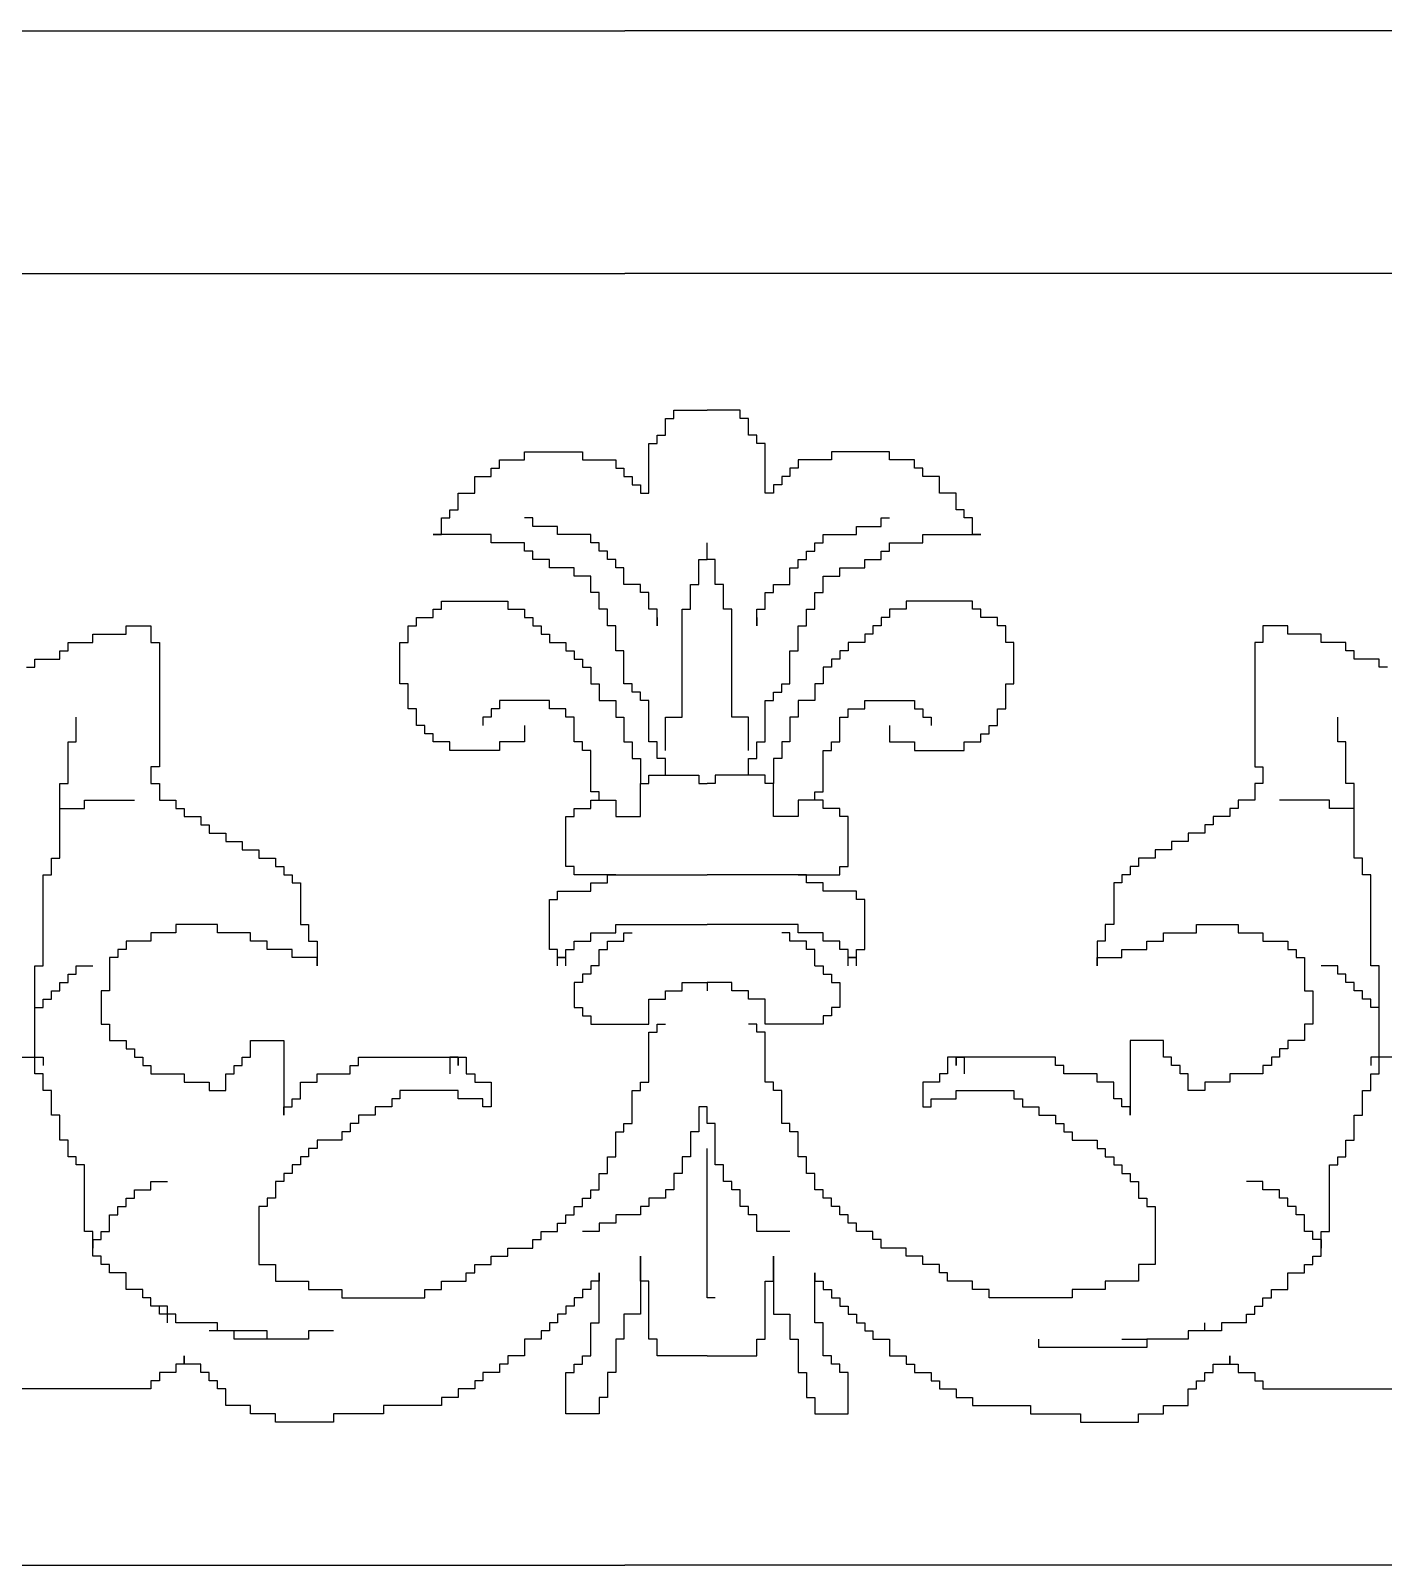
# Model space of a CAD drawing. Header units: metres. Extents: x 1105.4 to 1135.1, y 268.8 to 317.1.
# Drawn here: x 1117.97 to 1123.21, y 301.04 to 306.98 of the extents above; entities that cross this region are included whole.
import ezdxf

# ---------------------------------------------------------------- set-up
doc = ezdxf.new("R2010")
doc.units = ezdxf.units.M

# ---------------------------------------------------------------- blocks, each defined once
blk = doc.blocks.new('XSANHUA')
for p, q in [((100.23, 55.92), (100.23, 55.28)), ((104.72, 55.92), (100.23, 55.92)), ((104.72, 55.28), (104.72, 55.92)), ((162.56, 55.28), (162.56, 55.92)), ((162.56, 55.92), (167.06, 55.92)), ((167.06, 55.92), (167.06, 55.28)), ((98.3, 55.28), (98.3, 54.64)), ((100.23, 55.28), (98.3, 55.28)), ((108.58, 55.28), (104.72, 55.28)), ((108.58, 54.64), (108.58, 55.28)), ((122.72, 55.28), (122.72, 52.07)), ((125.29, 55.28), (122.72, 55.28)), ((125.29, 54), (125.29, 55.28)), ((142, 54), (142, 55.28)), ((142, 55.28), (144.57, 55.28)), ((144.57, 55.28), (144.57, 52.07)), ((158.7, 54.64), (158.7, 55.28)), ((158.7, 55.28), (162.56, 55.28)), ((167.06, 55.28), (168.99, 55.28)), ((168.99, 55.28), (168.99, 54.64)), ((96.37, 54.64), (96.37, 53.35)), ((98.3, 54.64), (96.37, 54.64)), ((113.08, 54.64), (108.58, 54.64)), ((113.08, 54), (113.08, 54.64)), ((114.36, 54), (113.08, 54)), ((114.36, 53.35), (114.36, 54)), ((125.93, 54), (125.29, 54)), ((125.93, 52.07), (125.93, 54)), ((141.35, 52.07), (141.35, 54)), ((141.35, 54), (142, 54)), ((152.92, 53.35), (152.92, 54)), ((152.92, 54), (154.21, 54)), ((154.21, 54), (154.21, 54.64)), ((154.21, 54.64), (158.7, 54.64)), ((168.99, 54.64), (170.91, 54.64)), ((170.91, 54.64), (170.91, 53.35)), ((90.59, 53.35), (79.66, 53.35)), ((90.59, 52.71), (90.59, 53.35)), ((91.23, 52.71), (90.59, 52.71)), ((91.23, 52.07), (91.23, 52.71)), ((95.08, 52.71), (95.08, 52.07)), ((95.73, 52.71), (95.08, 52.71)), ((96.37, 53.35), (95.73, 53.35)), ((95.73, 53.35), (95.73, 52.71)), ((115.65, 53.35), (114.36, 53.35)), ((115.65, 52.71), (115.65, 53.35)), ((116.29, 52.71), (115.65, 52.71)), ((116.29, 52.07), (116.29, 52.71)), ((150.99, 52.07), (150.99, 52.71)), ((150.99, 52.71), (151.63, 52.71)), ((151.63, 52.71), (151.63, 53.35)), ((151.63, 53.35), (152.92, 53.35)), ((170.91, 53.35), (171.56, 53.35)), ((171.56, 53.35), (171.56, 52.71)), ((171.56, 52.71), (172.2, 52.71)), ((172.2, 52.71), (172.2, 52.07)), ((176.05, 52.07), (176.05, 52.71)), ((176.05, 52.71), (176.7, 52.71)), ((176.7, 52.71), (176.7, 53.35)), ((176.7, 53.35), (187.62, 53.35)), ((92.51, 52.07), (91.23, 52.07)), ((92.51, 51.43), (92.51, 52.07)), ((93.16, 51.43), (92.51, 51.43)), ((93.16, 50.78), (93.16, 51.43)), ((93.16, 51.43), (93.16, 50.78)), ((94.44, 51.43), (93.16, 51.43)), ((94.44, 52.07), (94.44, 51.43)), ((95.08, 52.07), (94.44, 52.07)), ((117.58, 52.07), (116.29, 52.07)), ((117.58, 51.43), (117.58, 52.07)), ((118.22, 51.43), (117.58, 51.43)), ((118.22, 50.78), (118.22, 51.43)), ((122.72, 52.07), (123.36, 52.07)), ((123.36, 52.07), (123.36, 51.43)), ((123.36, 51.43), (124, 51.43)), ((124, 51.43), (124, 50.78)), ((126.57, 52.07), (125.93, 52.07)), ((126.57, 49.5), (126.57, 52.07)), ((140.71, 49.5), (140.71, 52.07)), ((140.71, 52.07), (141.35, 52.07)), ((143.92, 51.43), (143.28, 51.43)), ((143.28, 51.43), (143.28, 50.78)), ((144.57, 52.07), (143.92, 52.07)), ((143.92, 52.07), (143.92, 51.43)), ((149.06, 50.78), (149.06, 51.43)), ((149.06, 51.43), (149.71, 51.43)), ((149.71, 51.43), (149.71, 52.07)), ((149.71, 52.07), (150.99, 52.07)), ((172.2, 52.07), (172.84, 52.07)), ((172.84, 52.07), (172.84, 51.43)), ((172.84, 51.43), (174.13, 51.43)), ((174.13, 51.43), (174.13, 50.78)), ((174.13, 50.78), (174.13, 51.43)), ((174.13, 51.43), (174.77, 51.43)), ((174.77, 51.43), (174.77, 52.07)), ((174.77, 52.07), (176.05, 52.07)), ((99.58, 50.14), (107.94, 50.14)), ((99.58, 49.5), (99.58, 50.14)), ((107.94, 50.14), (107.94, 49.5)), ((119.5, 50.78), (118.22, 50.78)), ((119.5, 49.5), (119.5, 50.78)), ((124, 50.78), (124.65, 50.78)), ((124.65, 50.78), (124.65, 48.22)), ((129.79, 50.78), (129.79, 49.5)), ((133.64, 50.78), (129.79, 50.78)), ((133.64, 50.78), (137.5, 50.78)), ((137.5, 50.78), (137.5, 49.5)), ((143.28, 50.78), (142.64, 50.78)), ((142.64, 50.78), (142.64, 48.22)), ((147.78, 49.5), (147.78, 50.78)), ((147.78, 50.78), (149.06, 50.78)), ((93.8, 48.86), (96.37, 48.86)), ((93.8, 48.22), (93.8, 48.86)), ((95.08, 48.86), (95.08, 48.22)), ((96.37, 49.5), (99.58, 49.5)), ((96.37, 48.86), (96.37, 49.5)), ((101.51, 49.5), (99.58, 49.5)), ((120.79, 49.5), (119.5, 49.5)), ((120.79, 48.86), (120.79, 49.5)), ((121.43, 48.86), (120.79, 48.86)), ((121.43, 48.22), (121.43, 48.86)), ((127.22, 49.5), (126.57, 49.5)), ((127.22, 47.57), (127.22, 49.5)), ((129.14, 49.5), (129.14, 45.01)), ((129.79, 49.5), (129.14, 49.5)), ((137.5, 49.5), (138.14, 49.5)), ((138.14, 49.5), (138.14, 45.01)), ((140.07, 47.57), (140.07, 49.5)), ((140.07, 49.5), (140.71, 49.5)), ((145.85, 48.22), (145.85, 48.86)), ((145.85, 48.86), (146.49, 48.86)), ((146.49, 48.86), (146.49, 49.5)), ((146.49, 49.5), (147.78, 49.5)), ((162.56, 48.86), (164.49, 48.86)), ((164.49, 49.5), (170.27, 49.5)), ((164.49, 48.86), (164.49, 49.5)), ((167.7, 49.5), (167.7, 48.86)), ((167.7, 48.86), (172.2, 48.86)), ((170.27, 49.5), (170.27, 48.86)), ((170.27, 48.86), (171.56, 48.86)), ((171.56, 48.86), (171.56, 48.22)), ((91.23, 47.57), (91.23, 46.93)), ((91.87, 47.57), (91.23, 47.57)), ((91.87, 48.22), (93.8, 48.22)), ((91.87, 48.22), (91.87, 47.57)), ((122.07, 48.22), (121.43, 48.22)), ((122.07, 47.57), (122.07, 48.22)), ((122.72, 47.57), (122.07, 47.57)), ((122.72, 46.93), (122.72, 47.57)), ((124.65, 48.22), (125.29, 48.22)), ((125.29, 48.22), (125.29, 44.36)), ((128.5, 47.57), (127.22, 47.57)), ((128.5, 43.08), (128.5, 47.57)), ((138.78, 43.08), (138.78, 47.57)), ((138.78, 47.57), (140.07, 47.57)), ((142.64, 48.22), (142, 48.22)), ((142, 48.22), (142, 44.36)), ((144.57, 46.93), (144.57, 47.57)), ((144.57, 47.57), (145.21, 47.57)), ((145.21, 47.57), (145.21, 48.22)), ((145.21, 48.22), (145.85, 48.22)), ((171.56, 48.22), (174.77, 48.22)), ((174.77, 48.22), (174.77, 47.57)), ((174.77, 47.57), (175.41, 47.57)), ((175.41, 48.22), (175.41, 47.57)), ((175.41, 47.57), (175.41, 46.93)), ((175.41, 47.57), (176.05, 47.57)), ((176.05, 47.57), (176.05, 46.93)), ((90.59, 46.93), (90.59, 46.29)), ((91.23, 46.93), (90.59, 46.93)), ((123.36, 46.93), (122.72, 46.93)), ((123.36, 46.29), (123.36, 46.93)), ((143.92, 46.29), (143.92, 46.93)), ((143.92, 46.93), (144.57, 46.93)), ((175.41, 46.93), (176.7, 46.93)), ((176.05, 46.93), (176.7, 46.93)), ((176.7, 46.93), (176.7, 46.29)), ((176.7, 46.93), (176.7, 46.29)), ((88.66, 45.65), (88.66, 44.36)), ((89.94, 45.65), (88.66, 45.65)), ((89.94, 46.29), (89.94, 45.65)), ((90.59, 46.29), (89.94, 46.29)), ((102.8, 45.65), (105.37, 45.65)), ((102.8, 45.01), (102.8, 45.65)), ((105.37, 46.29), (111.79, 46.29)), ((105.37, 45.65), (105.37, 46.29)), ((111.79, 46.29), (111.79, 45.65)), ((111.79, 45.65), (113.08, 45.65)), ((113.08, 45.65), (113.08, 45.01)), ((124, 46.29), (123.36, 46.29)), ((124, 45.65), (124, 46.29)), ((124.65, 45.65), (124, 45.65)), ((124.65, 45.01), (124.65, 45.65)), ((133, 46.29), (133.64, 46.29)), ((133.64, 46.29), (133.64, 34.73)), ((142.64, 45.01), (142.64, 45.65)), ((142.64, 45.65), (143.28, 45.65)), ((143.28, 45.65), (143.28, 46.29)), ((143.28, 46.29), (143.92, 46.29)), ((155.49, 45.65), (154.21, 45.65)), ((154.21, 45.65), (154.21, 45.01)), ((161.92, 46.29), (155.49, 46.29)), ((155.49, 46.29), (155.49, 45.65)), ((161.92, 45.65), (161.92, 46.29)), ((164.49, 45.65), (161.92, 45.65)), ((164.49, 45.01), (164.49, 45.65)), ((176.7, 46.29), (177.34, 46.29)), ((177.34, 46.29), (177.34, 45.65)), ((177.34, 45.65), (178.62, 45.65)), ((178.62, 45.65), (178.62, 44.36)), ((87.37, 44.36), (87.37, 43.72)), ((88.66, 44.36), (87.37, 44.36)), ((100.23, 45.01), (102.8, 45.01)), ((100.23, 43.72), (100.23, 45.01)), ((113.08, 45.01), (115.01, 45.01)), ((115.01, 45.01), (115.01, 44.36)), ((115.01, 44.36), (115.65, 44.36)), ((115.65, 44.36), (115.65, 43.72)), ((125.29, 45.01), (124.65, 45.01)), ((125.29, 44.36), (125.29, 45.01)), ((128.5, 45.01), (128.5, 43.08)), ((129.14, 45.01), (128.5, 45.01)), ((138.14, 45.01), (138.78, 45.01)), ((138.78, 45.01), (138.78, 43.08)), ((142, 44.36), (142, 45.01)), ((142, 45.01), (142.64, 45.01)), ((152.28, 44.36), (151.63, 44.36)), ((151.63, 44.36), (151.63, 43.72)), ((154.21, 45.01), (152.28, 45.01)), ((152.28, 45.01), (152.28, 44.36)), ((167.06, 45.01), (164.49, 45.01)), ((167.06, 43.72), (167.06, 45.01)), ((178.62, 44.36), (179.91, 44.36)), ((179.91, 44.36), (179.91, 43.72)), ((86.09, 43.08), (86.09, 41.15)), ((86.73, 43.08), (86.09, 43.08)), ((86.73, 43.72), (86.73, 43.08)), ((87.37, 43.72), (86.73, 43.72)), ((98.94, 43.72), (100.23, 43.72)), ((98.94, 39.23), (98.94, 43.72)), ((115.65, 43.72), (116.93, 43.72)), ((116.93, 43.72), (116.93, 43.08)), ((116.93, 43.08), (118.22, 43.08)), ((118.22, 43.08), (118.22, 42.44)), ((150.35, 43.08), (149.06, 43.08)), ((149.06, 43.08), (149.06, 42.44)), ((151.63, 43.72), (150.35, 43.72)), ((150.35, 43.72), (150.35, 43.08)), ((168.34, 43.72), (167.06, 43.72)), ((168.34, 39.23), (168.34, 43.72)), ((179.91, 43.72), (180.55, 43.72)), ((180.55, 43.72), (180.55, 43.08)), ((180.55, 43.08), (181.19, 43.08)), ((181.19, 43.08), (181.19, 41.15)), ((86.09, 42.44), (86.09, 41.79)), ((86.09, 41.79), (86.09, 42.44)), ((86.09, 42.44), (86.09, 41.79)), ((86.09, 41.79), (86.73, 41.79)), ((86.73, 41.79), (86.73, 41.15)), ((118.22, 42.44), (120.15, 42.44)), ((120.15, 42.44), (120.15, 41.79)), ((120.15, 41.79), (120.79, 41.79)), ((120.79, 41.79), (120.79, 41.15)), ((147.14, 41.79), (146.49, 41.79)), ((146.49, 41.79), (146.49, 41.15)), ((149.06, 42.44), (147.14, 42.44)), ((147.14, 42.44), (147.14, 41.79)), ((181.19, 41.79), (180.55, 41.79)), ((180.55, 41.79), (180.55, 41.15)), ((181.19, 42.44), (181.19, 41.79)), ((181.19, 41.79), (181.19, 42.44)), ((181.19, 42.44), (181.19, 41.79)), ((85.45, 41.15), (85.45, 36.01)), ((86.09, 41.15), (85.45, 41.15)), ((86.73, 41.15), (87.37, 41.15)), ((87.37, 41.15), (87.37, 39.87)), ((120.79, 41.15), (122.07, 41.15)), ((122.07, 41.15), (122.07, 40.51)), ((122.07, 40.51), (122.72, 40.51)), ((122.72, 40.51), (122.72, 39.87)), ((127.22, 41.15), (129.79, 41.15)), ((129.79, 41.15), (129.79, 39.87)), ((140.71, 40.51), (142, 40.51)), ((140.71, 39.87), (140.71, 40.51)), ((142, 41.15), (143.28, 41.15)), ((142, 40.51), (142, 41.15)), ((145.21, 40.51), (144.57, 40.51)), ((144.57, 40.51), (144.57, 39.87)), ((146.49, 41.15), (145.21, 41.15)), ((145.21, 41.15), (145.21, 40.51)), ((180.55, 41.15), (179.91, 41.15)), ((179.91, 41.15), (179.91, 39.87)), ((181.19, 41.15), (181.84, 41.15)), ((181.84, 41.15), (181.84, 36.01)), ((87.37, 39.87), (88.02, 39.87)), ((88.02, 39.87), (88.02, 39.23)), ((88.02, 39.23), (88.66, 39.23)), ((88.66, 39.23), (88.66, 38.58)), ((99.58, 39.23), (98.94, 39.23)), ((99.58, 38.58), (99.58, 39.23)), ((122.72, 39.87), (123.36, 39.87)), ((123.36, 39.87), (123.36, 39.23)), ((123.36, 39.23), (124, 39.23)), ((124, 39.23), (124, 38.58)), ((129.79, 39.87), (130.43, 39.87)), ((130.43, 39.87), (130.43, 39.23)), ((130.43, 39.23), (131.07, 39.23)), ((131.07, 39.23), (131.07, 37.94)), ((138.14, 39.23), (138.78, 39.23)), ((138.14, 38.58), (138.14, 39.23)), ((138.78, 39.87), (140.71, 39.87)), ((138.78, 39.23), (138.78, 39.87)), ((143.92, 39.23), (143.28, 39.23)), ((143.28, 39.23), (143.28, 38.58)), ((144.57, 39.87), (143.92, 39.87)), ((143.92, 39.87), (143.92, 39.23)), ((167.7, 38.58), (167.7, 39.23)), ((167.7, 39.23), (168.34, 39.23)), ((179.27, 39.23), (178.62, 39.23)), ((178.62, 39.23), (178.62, 38.58)), ((179.91, 39.87), (179.27, 39.87)), ((179.27, 39.87), (179.27, 39.23)), ((88.66, 38.58), (89.3, 38.58)), ((89.3, 38.58), (89.3, 37.94)), ((100.23, 38.58), (99.58, 38.58)), ((100.23, 37.3), (100.23, 38.58)), ((124, 38.58), (124.65, 38.58)), ((124.65, 38.58), (124.65, 37.94)), ((136.85, 38.58), (138.14, 38.58)), ((136.85, 37.94), (136.85, 38.58)), ((143.28, 38.58), (142.64, 38.58)), ((142.64, 38.58), (142.64, 37.94)), ((167.06, 37.3), (167.06, 38.58)), ((167.06, 38.58), (167.7, 38.58)), ((178.62, 38.58), (177.98, 38.58)), ((177.98, 38.58), (177.98, 37.94)), ((89.3, 37.94), (90.59, 37.94)), ((90.59, 37.94), (90.59, 37.3)), ((90.59, 37.3), (91.87, 37.3)), ((100.87, 37.3), (100.23, 37.3)), ((100.87, 36.66), (100.87, 37.3)), ((124.65, 37.94), (125.29, 37.94)), ((125.29, 37.94), (125.29, 36.66)), ((131.07, 37.94), (131.71, 37.94)), ((131.71, 37.94), (131.71, 37.3)), ((131.71, 37.3), (132.36, 37.3)), ((132.36, 37.3), (132.36, 36.01)), ((136.21, 37.94), (136.85, 37.94)), ((136.21, 36.66), (136.21, 37.94)), ((142.64, 37.94), (142, 37.94)), ((142, 37.94), (142, 36.66)), ((166.41, 36.66), (166.41, 37.3)), ((166.41, 37.3), (167.06, 37.3)), ((176.7, 37.3), (175.41, 37.3)), ((177.98, 37.94), (176.7, 37.94)), ((176.7, 37.94), (176.7, 37.3)), ((84.8, 36.01), (84.8, 35.37)), ((85.45, 36.01), (84.8, 36.01)), ((101.51, 36.66), (100.87, 36.66)), ((101.51, 36.01), (101.51, 36.66)), ((102.15, 36.01), (101.51, 36.01)), ((102.15, 35.37), (102.15, 36.01)), ((125.29, 36.66), (125.93, 36.66)), ((125.93, 36.66), (125.93, 35.37)), ((132.36, 36.01), (133, 36.01)), ((133, 36.01), (133, 32.8)), ((135.57, 36.66), (136.21, 36.66)), ((135.57, 35.37), (135.57, 36.66)), ((142, 36.66), (141.35, 36.66)), ((141.35, 36.66), (141.35, 35.37)), ((165.13, 35.37), (165.13, 36.01)), ((165.13, 36.01), (165.77, 36.01)), ((165.77, 36.01), (165.77, 36.66)), ((165.77, 36.66), (166.41, 36.66)), ((181.84, 36.01), (182.48, 36.01)), ((182.48, 36.01), (182.48, 35.37)), ((84.16, 35.37), (84.16, 34.09)), ((84.8, 35.37), (84.16, 35.37)), ((102.8, 35.37), (102.15, 35.37)), ((102.8, 34.73), (102.8, 35.37)), ((103.44, 34.73), (102.8, 34.73)), ((103.44, 34.09), (103.44, 34.73)), ((125.93, 35.37), (126.57, 35.37)), ((126.57, 35.37), (126.57, 33.45)), ((134.93, 35.37), (135.57, 35.37)), ((134.93, 33.45), (134.93, 35.37)), ((141.35, 35.37), (140.71, 35.37)), ((140.71, 35.37), (140.71, 33.45)), ((163.84, 34.09), (163.84, 34.73)), ((163.84, 34.73), (164.49, 34.73)), ((164.49, 34.73), (164.49, 35.37)), ((164.49, 35.37), (165.13, 35.37)), ((182.48, 35.37), (183.12, 35.37)), ((183.12, 35.37), (183.12, 34.09)), ((83.52, 34.09), (83.52, 32.16)), ((84.16, 34.09), (83.52, 34.09)), ((105.37, 34.09), (103.44, 34.09)), ((105.37, 33.45), (105.37, 34.09)), ((106.01, 33.45), (105.37, 33.45)), ((106.01, 32.8), (106.01, 33.45)), ((126.57, 33.45), (127.22, 33.45)), ((127.22, 33.45), (127.22, 32.8)), ((134.28, 33.45), (134.93, 33.45)), ((134.28, 31.52), (134.28, 33.45)), ((140.71, 33.45), (140.07, 33.45)), ((140.07, 33.45), (140.07, 32.8)), ((161.27, 32.8), (161.27, 33.45)), ((161.27, 33.45), (161.92, 33.45)), ((161.92, 33.45), (161.92, 34.09)), ((161.92, 34.09), (163.84, 34.09)), ((183.12, 34.09), (183.77, 34.09)), ((183.77, 34.09), (183.77, 32.16)), ((82.88, 32.16), (82.88, 30.24)), ((83.52, 32.16), (82.88, 32.16)), ((100.87, 32.16), (100.87, 31.52)), ((100.87, 26.38), (100.87, 32.16)), ((106.65, 32.8), (106.01, 32.8)), ((106.65, 32.16), (106.65, 32.8)), ((107.94, 32.16), (106.65, 32.16)), ((107.94, 31.52), (107.94, 32.16)), ((127.22, 32.8), (127.86, 32.8)), ((127.86, 32.8), (127.86, 30.24)), ((133, 32.8), (133.64, 32.8)), ((133.64, 32.8), (133.64, 31.52)), ((140.07, 32.8), (139.43, 32.8)), ((139.43, 32.8), (139.43, 30.24)), ((159.35, 31.52), (159.35, 32.16)), ((159.35, 32.16), (160.63, 32.16)), ((160.63, 32.16), (160.63, 32.8)), ((160.63, 32.8), (161.27, 32.8)), ((166.41, 26.38), (166.41, 32.16)), ((166.41, 32.16), (166.41, 31.52)), ((183.77, 32.16), (184.41, 32.16)), ((184.41, 32.16), (184.41, 30.24)), ((100.87, 31.52), (101.51, 31.52)), ((101.51, 31.52), (101.51, 30.88)), ((109.22, 31.52), (107.94, 31.52)), ((109.22, 30.88), (109.22, 31.52)), ((116.29, 31.52), (116.29, 30.88)), ((116.93, 31.52), (116.29, 31.52)), ((116.93, 29.59), (116.93, 31.52)), ((133.64, 31.52), (134.28, 31.52)), ((150.35, 29.59), (150.35, 31.52)), ((150.35, 31.52), (150.99, 31.52)), ((150.99, 31.52), (150.99, 30.88)), ((158.06, 30.88), (158.06, 31.52)), ((158.06, 31.52), (159.35, 31.52)), ((166.41, 31.52), (165.77, 31.52)), ((165.77, 31.52), (165.77, 30.88)), ((82.23, 30.24), (82.23, 28.95)), ((82.88, 30.24), (82.23, 30.24)), ((95.08, 30.24), (96.37, 30.24)), ((95.08, 29.59), (95.08, 30.24)), ((96.37, 30.24), (96.37, 28.95)), ((101.51, 30.88), (102.15, 30.88)), ((102.15, 30.88), (102.15, 29.59)), ((109.87, 30.88), (109.22, 30.88)), ((109.87, 30.24), (109.87, 30.88)), ((114.36, 30.24), (109.87, 30.24)), ((114.36, 30.88), (114.36, 30.24)), ((116.29, 30.88), (114.36, 30.88)), ((127.86, 30.24), (128.5, 30.24)), ((128.5, 30.24), (128.5, 29.59)), ((139.43, 30.24), (138.78, 30.24)), ((138.78, 30.24), (138.78, 29.59)), ((150.99, 30.88), (152.92, 30.88)), ((152.92, 30.88), (152.92, 30.24)), ((152.92, 30.24), (157.42, 30.24)), ((157.42, 30.24), (157.42, 30.88)), ((157.42, 30.88), (158.06, 30.88)), ((165.77, 30.88), (165.13, 30.88)), ((165.13, 30.88), (165.13, 29.59)), ((170.91, 30.24), (170.91, 28.95)), ((172.2, 30.24), (170.91, 30.24)), ((172.2, 29.59), (172.2, 30.24)), ((184.41, 30.24), (185.05, 30.24)), ((185.05, 30.24), (185.05, 28.95)), ((81.59, 28.95), (81.59, 23.81)), ((81.59, 28.95), (81.59, 20.6)), ((82.23, 28.95), (81.59, 28.95)), ((90.59, 28.95), (93.16, 28.95)), ((90.59, 28.31), (90.59, 28.95)), ((93.16, 29.59), (95.08, 29.59)), ((93.16, 28.95), (93.16, 29.59)), ((96.37, 28.95), (97.01, 28.95)), ((97.01, 28.95), (97.01, 28.31)), ((102.15, 29.59), (103.44, 29.59)), ((103.44, 29.59), (103.44, 28.95)), ((103.44, 28.95), (106.01, 28.95)), ((106.01, 28.95), (106.01, 28.31)), ((113.72, 27.67), (113.72, 28.95)), ((115.01, 28.95), (115.65, 28.95)), ((115.01, 27.67), (115.01, 28.95)), ((115.65, 29.59), (116.93, 29.59)), ((115.65, 28.95), (115.65, 29.59)), ((128.5, 29.59), (129.14, 29.59)), ((129.14, 29.59), (129.14, 25.74)), ((138.78, 29.59), (138.14, 29.59)), ((138.14, 29.59), (138.14, 25.74)), ((151.63, 29.59), (150.35, 29.59)), ((151.63, 28.95), (151.63, 29.59)), ((152.28, 28.95), (151.63, 28.95)), ((152.28, 27.67), (152.28, 28.95)), ((153.56, 27.67), (153.56, 28.95)), ((163.84, 28.95), (161.27, 28.95)), ((161.27, 28.95), (161.27, 28.31)), ((165.13, 29.59), (163.84, 29.59)), ((163.84, 29.59), (163.84, 28.95)), ((170.91, 28.95), (170.27, 28.95)), ((170.27, 28.95), (170.27, 28.31)), ((174.13, 29.59), (172.2, 29.59)), ((174.13, 28.95), (174.13, 29.59)), ((176.7, 28.95), (174.13, 28.95)), ((176.7, 28.31), (176.7, 28.95)), ((185.05, 28.95), (185.69, 28.95)), ((185.69, 28.95), (185.69, 20.6)), ((185.69, 28.95), (185.69, 23.81)), ((79.02, 27.67), (82.23, 27.67)), ((82.23, 27.67), (82.23, 28.31)), ((89.3, 27.67), (89.94, 27.67)), ((89.3, 27.02), (89.3, 27.67)), ((89.94, 28.31), (90.59, 28.31)), ((89.94, 27.67), (89.94, 28.31)), ((97.01, 28.31), (97.66, 28.31)), ((97.66, 28.31), (97.66, 27.67)), ((97.66, 27.67), (98.3, 27.67)), ((98.3, 27.67), (98.3, 26.38)), ((106.01, 28.31), (106.65, 28.31)), ((106.65, 28.31), (106.65, 27.67)), ((106.65, 27.67), (114.36, 27.67)), ((114.36, 27.67), (113.72, 27.67)), ((114.36, 28.31), (114.36, 27.67)), ((114.36, 27.67), (114.36, 28.31)), ((114.36, 27.67), (115.01, 27.67)), ((152.92, 27.67), (152.28, 27.67)), ((152.92, 27.67), (152.92, 28.31)), ((152.92, 28.31), (152.92, 27.67)), ((160.63, 27.67), (152.92, 27.67)), ((152.92, 27.67), (153.56, 27.67)), ((161.27, 28.31), (160.63, 28.31)), ((160.63, 28.31), (160.63, 27.67)), ((169.63, 27.67), (168.99, 27.67)), ((168.99, 27.67), (168.99, 26.38)), ((170.27, 28.31), (169.63, 28.31)), ((169.63, 28.31), (169.63, 27.67)), ((177.34, 28.31), (176.7, 28.31)), ((177.34, 27.67), (177.34, 28.31)), ((177.98, 27.67), (177.34, 27.67)), ((177.98, 27.02), (177.98, 27.67)), ((185.05, 27.67), (185.05, 28.31)), ((188.26, 27.67), (185.05, 27.67)), ((87.37, 26.38), (88.66, 26.38)), ((87.37, 25.1), (87.37, 26.38)), ((88.66, 27.02), (89.3, 27.02)), ((88.66, 26.38), (88.66, 27.02)), ((98.3, 26.38), (100.87, 26.38)), ((168.99, 26.38), (166.41, 26.38)), ((178.62, 27.02), (177.98, 27.02)), ((178.62, 26.38), (178.62, 27.02)), ((179.91, 26.38), (178.62, 26.38)), ((179.91, 25.1), (179.91, 26.38)), ((86.73, 25.1), (87.37, 25.1)), ((86.73, 22.53), (86.73, 25.1)), ((124.65, 25.1), (129.14, 25.1)), ((124.65, 24.46), (124.65, 25.1)), ((129.14, 25.74), (129.79, 25.74)), ((129.14, 25.1), (129.14, 23.17)), ((129.79, 25.74), (129.79, 25.1)), ((129.79, 25.1), (130.43, 25.1)), ((137.5, 25.1), (136.85, 25.1)), ((138.14, 25.74), (137.5, 25.74)), ((137.5, 25.74), (137.5, 25.1)), ((142.64, 25.1), (138.14, 25.1)), ((138.14, 25.1), (138.14, 23.17)), ((142.64, 24.46), (142.64, 25.1)), ((180.55, 25.1), (179.91, 25.1)), ((180.55, 22.53), (180.55, 25.1)), ((81.59, 23.81), (82.23, 23.81)), ((82.23, 23.81), (82.23, 23.17)), ((123.36, 23.81), (124, 23.81)), ((123.36, 21.89), (123.36, 23.81)), ((124, 24.46), (124.65, 24.46)), ((124, 23.81), (124, 24.46)), ((143.28, 24.46), (142.64, 24.46)), ((143.28, 23.81), (143.28, 24.46)), ((143.92, 23.81), (143.28, 23.81)), ((143.92, 21.89), (143.92, 23.81)), ((185.69, 23.81), (185.05, 23.81)), ((185.05, 23.81), (185.05, 23.17)), ((82.23, 23.17), (82.88, 23.17)), ((82.88, 23.17), (82.88, 22.53)), ((129.14, 23.17), (130.43, 23.17)), ((130.43, 23.17), (130.43, 22.53)), ((138.14, 23.17), (136.85, 23.17)), ((136.85, 23.17), (136.85, 22.53)), ((185.05, 23.17), (184.41, 23.17)), ((184.41, 23.17), (184.41, 22.53)), ((82.88, 22.53), (83.52, 22.53)), ((83.52, 22.53), (83.52, 21.89)), ((83.52, 21.89), (84.16, 21.89)), ((84.16, 21.89), (84.16, 21.24)), ((87.37, 22.53), (86.73, 22.53)), ((87.37, 19.96), (87.37, 22.53)), ((124, 21.89), (123.36, 21.89)), ((124, 21.24), (124, 21.89)), ((130.43, 22.53), (131.71, 22.53)), ((131.71, 22.53), (131.71, 21.89)), ((131.71, 21.89), (133.64, 21.89)), ((133.64, 21.89), (133.64, 22.53)), ((133.64, 21.89), (133.64, 22.53)), ((135.57, 21.89), (133.64, 21.89)), ((136.85, 22.53), (135.57, 22.53)), ((135.57, 22.53), (135.57, 21.89)), ((143.28, 21.24), (143.28, 21.89)), ((143.28, 21.89), (143.92, 21.89)), ((179.91, 19.96), (179.91, 22.53)), ((179.91, 22.53), (180.55, 22.53)), ((183.77, 21.89), (183.12, 21.89)), ((183.12, 21.89), (183.12, 21.24)), ((184.41, 22.53), (183.77, 22.53)), ((183.77, 22.53), (183.77, 21.89)), ((81.59, 20.6), (82.23, 20.6)), ((82.23, 20.6), (82.23, 13.54)), ((84.16, 21.24), (84.8, 21.24)), ((84.8, 21.24), (84.8, 20.6)), ((84.8, 20.6), (86.09, 20.6)), ((103.44, 20.6), (103.44, 19.96)), ((103.44, 18.68), (103.44, 20.6)), ((122.07, 20.6), (122.07, 19.96)), ((122.72, 20.6), (122.72, 19.96)), ((124.65, 21.24), (124, 21.24)), ((124.65, 20.6), (124.65, 21.24)), ((125.29, 20.6), (124.65, 20.6)), ((125.29, 20.6), (125.29, 19.32)), ((142, 20.6), (142.64, 20.6)), ((142, 20.6), (142, 19.32)), ((142.64, 20.6), (142.64, 21.24)), ((142.64, 21.24), (143.28, 21.24)), ((144.57, 20.6), (144.57, 19.96)), ((145.21, 20.6), (145.21, 19.96)), ((163.84, 18.68), (163.84, 20.6)), ((163.84, 20.6), (163.84, 19.96)), ((182.48, 20.6), (181.19, 20.6)), ((183.12, 21.24), (182.48, 21.24)), ((182.48, 21.24), (182.48, 20.6)), ((185.69, 20.6), (185.05, 20.6)), ((185.05, 20.6), (185.05, 13.54)), ((88.02, 19.96), (87.37, 19.96)), ((88.02, 19.32), (88.02, 19.96)), ((88.66, 19.32), (88.02, 19.32)), ((88.66, 18.68), (88.66, 19.32)), ((99.58, 19.32), (99.58, 18.68)), ((101.51, 19.32), (99.58, 19.32)), ((101.51, 19.96), (101.51, 19.32)), ((103.44, 19.96), (101.51, 19.96)), ((121.43, 19.32), (121.43, 15.46)), ((122.07, 19.32), (121.43, 19.32)), ((122.07, 19.96), (122.07, 19.32)), ((122.72, 19.96), (122.07, 19.96)), ((122.07, 19.96), (122.72, 19.96)), ((122.72, 19.96), (122.72, 19.32)), ((122.72, 19.32), (123.36, 19.32)), ((123.36, 19.32), (123.36, 18.68)), ((125.29, 19.32), (125.93, 19.32)), ((125.93, 19.32), (125.93, 18.68)), ((142, 19.32), (141.35, 19.32)), ((141.35, 19.32), (141.35, 18.68)), ((144.57, 19.32), (143.92, 19.32)), ((143.92, 19.32), (143.92, 18.68)), ((145.21, 19.96), (144.57, 19.96)), ((144.57, 19.96), (144.57, 19.32)), ((144.57, 19.96), (145.21, 19.96)), ((145.21, 19.96), (145.21, 19.32)), ((145.21, 19.32), (145.85, 19.32)), ((145.85, 19.32), (145.85, 15.46)), ((163.84, 19.96), (165.77, 19.96)), ((165.77, 19.96), (165.77, 19.32)), ((165.77, 19.32), (167.7, 19.32)), ((167.7, 19.32), (167.7, 18.68)), ((178.62, 18.68), (178.62, 19.32)), ((178.62, 19.32), (179.27, 19.32)), ((179.27, 19.32), (179.27, 19.96)), ((179.27, 19.96), (179.91, 19.96)), ((90.59, 18.68), (88.66, 18.68)), ((90.59, 18.03), (90.59, 18.68)), ((92.51, 18.03), (90.59, 18.03)), ((92.51, 17.39), (92.51, 18.03)), ((98.3, 18.03), (95.73, 18.03)), ((95.73, 18.03), (95.73, 17.39)), ((98.3, 18.68), (98.3, 18.03)), ((99.58, 18.68), (98.3, 18.68)), ((102.8, 18.68), (103.44, 18.68)), ((102.8, 17.39), (102.8, 18.68)), ((123.36, 18.68), (124.65, 18.68)), ((124.65, 18.68), (124.65, 18.03)), ((124.65, 18.03), (126.57, 18.03)), ((125.93, 18.68), (127.22, 18.68)), ((126.57, 18.03), (126.57, 17.39)), ((127.22, 18.68), (127.22, 18.03)), ((127.22, 18.03), (127.86, 18.03)), ((140.07, 18.03), (139.43, 18.03)), ((141.35, 18.68), (140.07, 18.68)), ((140.07, 18.68), (140.07, 18.03)), ((142.64, 18.03), (140.71, 18.03)), ((140.71, 18.03), (140.71, 17.39)), ((143.92, 18.68), (142.64, 18.68)), ((142.64, 18.68), (142.64, 18.03)), ((164.49, 18.68), (163.84, 18.68)), ((164.49, 17.39), (164.49, 18.68)), ((167.7, 18.68), (168.99, 18.68)), ((168.99, 18.68), (168.99, 18.03)), ((168.99, 18.03), (171.56, 18.03)), ((171.56, 18.03), (171.56, 17.39)), ((174.77, 17.39), (174.77, 18.03)), ((174.77, 18.03), (176.7, 18.03)), ((176.7, 18.03), (176.7, 18.68)), ((176.7, 18.68), (178.62, 18.68)), ((95.73, 17.39), (92.51, 17.39)), ((102.15, 17.39), (102.8, 17.39)), ((102.15, 14.18), (102.15, 17.39)), ((126.57, 17.39), (133.64, 17.39)), ((140.71, 17.39), (133.64, 17.39)), ((165.13, 17.39), (164.49, 17.39)), ((165.13, 14.18), (165.13, 17.39)), ((171.56, 17.39), (174.77, 17.39)), ((121.43, 15.46), (122.07, 15.46)), ((122.07, 15.46), (122.07, 14.82)), ((145.85, 15.46), (145.21, 15.46)), ((145.21, 15.46), (145.21, 14.82)), ((122.07, 14.82), (124.65, 14.82)), ((124.65, 14.82), (124.65, 14.18)), ((145.21, 14.82), (142.64, 14.82)), ((142.64, 14.82), (142.64, 14.18)), ((82.23, 13.54), (82.88, 13.54)), ((82.88, 13.54), (82.88, 12.25)), ((100.87, 13.54), (101.51, 13.54)), ((100.87, 12.9), (100.87, 13.54)), ((101.51, 14.18), (102.15, 14.18)), ((101.51, 13.54), (101.51, 14.18)), ((123.36, 13.54), (123.36, 12.9)), ((126.57, 13.54), (123.36, 13.54)), ((124.65, 14.18), (125.93, 14.18)), ((125.93, 14.18), (125.93, 13.54)), ((125.93, 13.54), (133.64, 13.54)), ((141.35, 13.54), (133.64, 13.54)), ((140.71, 13.54), (143.92, 13.54)), ((142.64, 14.18), (141.35, 14.18)), ((141.35, 14.18), (141.35, 13.54)), ((143.92, 13.54), (143.92, 12.9)), ((165.77, 14.18), (165.13, 14.18)), ((165.77, 13.54), (165.77, 14.18)), ((166.41, 13.54), (165.77, 13.54)), ((166.41, 12.9), (166.41, 13.54)), ((185.05, 13.54), (184.41, 13.54)), ((184.41, 13.54), (184.41, 12.25)), ((82.88, 12.25), (83.52, 12.25)), ((83.52, 12.25), (83.52, 6.47)), ((98.94, 12.25), (100.23, 12.25)), ((98.94, 11.61), (98.94, 12.25)), ((100.23, 12.9), (100.87, 12.9)), ((100.23, 12.25), (100.23, 12.9)), ((122.72, 12.9), (122.72, 9.04)), ((123.36, 12.9), (122.72, 12.9)), ((143.92, 12.9), (144.57, 12.9)), ((144.57, 12.9), (144.57, 9.04)), ((167.06, 12.9), (166.41, 12.9)), ((167.06, 12.25), (167.06, 12.9)), ((168.34, 12.25), (167.06, 12.25)), ((168.34, 11.61), (168.34, 12.25)), ((183.77, 12.25), (183.77, 6.47)), ((184.41, 12.25), (183.77, 12.25)), ((96.37, 10.97), (97.66, 10.97)), ((96.37, 10.33), (96.37, 10.97)), ((97.66, 10.97), (97.66, 11.61)), ((97.66, 11.61), (98.94, 11.61)), ((169.63, 11.61), (168.34, 11.61)), ((169.63, 10.97), (169.63, 11.61)), ((170.91, 10.97), (169.63, 10.97)), ((170.91, 10.33), (170.91, 10.97)), ((94.44, 9.69), (95.08, 9.69)), ((94.44, 9.04), (94.44, 9.69)), ((95.08, 10.33), (96.37, 10.33)), ((95.08, 9.69), (95.08, 10.33)), ((172.2, 10.33), (170.91, 10.33)), ((172.2, 9.69), (172.2, 10.33)), ((172.84, 9.69), (172.2, 9.69)), ((172.84, 9.04), (172.84, 9.69)), ((83.52, 8.4), (85.45, 8.4)), ((85.45, 8.4), (85.45, 7.76)), ((92.51, 8.4), (93.16, 8.4)), ((92.51, 7.76), (92.51, 8.4)), ((93.16, 9.04), (94.44, 9.04)), ((93.16, 8.4), (93.16, 9.04)), ((122.72, 9.04), (123.36, 9.04)), ((123.36, 9.04), (123.36, 8.4)), ((123.36, 8.4), (124.65, 8.4)), ((124.65, 8.4), (124.65, 7.76)), ((126.57, 9.04), (128.5, 9.04)), ((126.57, 7.76), (126.57, 9.04)), ((128.5, 9.04), (128.5, 6.47)), ((140.71, 9.04), (138.78, 9.04)), ((138.78, 9.04), (138.78, 6.47)), ((140.71, 7.76), (140.71, 9.04)), ((143.92, 8.4), (142.64, 8.4)), ((142.64, 8.4), (142.64, 7.76)), ((144.57, 9.04), (143.92, 9.04)), ((143.92, 9.04), (143.92, 8.4)), ((174.13, 9.04), (172.84, 9.04)), ((174.13, 8.4), (174.13, 9.04)), ((174.77, 8.4), (174.13, 8.4)), ((174.77, 7.76), (174.77, 8.4)), ((183.77, 8.4), (181.84, 8.4)), ((181.84, 8.4), (181.84, 7.76)), ((85.45, 7.76), (89.3, 7.76)), ((91.23, 7.76), (92.51, 7.76)), ((91.23, 6.47), (91.23, 7.76)), ((124.65, 7.76), (126.57, 7.76)), ((125.29, 7.76), (125.29, 7.12)), ((142.64, 7.76), (140.71, 7.76)), ((142, 7.76), (142, 7.12)), ((176.05, 7.76), (174.77, 7.76)), ((176.05, 6.47), (176.05, 7.76)), ((181.84, 7.76), (177.98, 7.76)), ((83.52, 6.47), (84.16, 6.47)), ((84.16, 6.47), (84.16, 3.26)), ((90.59, 6.47), (91.23, 6.47)), ((90.59, 5.19), (90.59, 6.47)), ((124.65, 7.12), (124.65, 3.91)), ((125.29, 7.12), (124.65, 7.12)), ((128.5, 4.55), (128.5, 6.47)), ((128.5, 6.47), (129.14, 6.47)), ((129.14, 6.47), (129.14, 5.83)), ((133, 6.47), (133.64, 6.47)), ((133, 5.83), (133, 6.47)), ((134.28, 6.47), (133.64, 6.47)), ((134.28, 5.83), (134.28, 6.47)), ((138.78, 6.47), (138.14, 6.47)), ((138.14, 6.47), (138.14, 5.83)), ((138.78, 4.55), (138.78, 6.47)), ((142, 7.12), (142.64, 7.12)), ((142.64, 7.12), (142.64, 3.91)), ((176.7, 6.47), (176.05, 6.47)), ((176.7, 5.19), (176.7, 6.47)), ((183.77, 6.47), (183.12, 6.47)), ((183.12, 6.47), (183.12, 3.26)), ((91.23, 5.19), (90.59, 5.19)), ((91.23, -4.44), (91.23, 5.19)), ((129.14, 5.83), (133, 5.83)), ((130.43, 5.83), (130.43, 4.55)), ((138.14, 5.83), (134.28, 5.83)), ((136.85, 5.83), (136.85, 4.55)), ((176.05, -4.44), (176.05, 5.19)), ((176.05, 5.19), (176.7, 5.19)), ((113.72, 3.91), (113.72, 3.26)), ((117.58, 3.91), (113.72, 3.91)), ((117.58, 3.26), (117.58, 3.91)), ((124, 3.91), (124, 3.26)), ((124.65, 3.91), (124, 3.91)), ((127.86, 4.55), (128.5, 4.55)), ((127.86, 3.26), (127.86, 4.55)), ((129.79, 4.55), (129.79, 3.26)), ((130.43, 4.55), (129.79, 4.55)), ((130.43, 3.91), (130.43, 1.34)), ((136.85, 4.55), (137.5, 4.55)), ((136.85, 3.91), (136.85, 1.34)), ((137.5, 4.55), (137.5, 3.26)), ((139.43, 4.55), (138.78, 4.55)), ((139.43, 3.26), (139.43, 4.55)), ((142.64, 3.91), (143.28, 3.91)), ((143.28, 3.91), (143.28, 3.26)), ((149.71, 3.26), (149.71, 3.91)), ((149.71, 3.91), (153.56, 3.91)), ((153.56, 3.91), (153.56, 3.26)), ((84.16, 3.26), (84.8, 3.26)), ((84.8, 3.26), (84.8, 1.34)), ((111.79, 2.62), (111.79, 1.98)), ((112.44, 2.62), (111.79, 2.62)), ((112.44, 3.26), (112.44, 2.62)), ((113.72, 3.26), (112.44, 3.26)), ((119.5, 3.26), (117.58, 3.26)), ((119.5, 1.98), (119.5, 3.26)), ((123.36, 3.26), (123.36, 1.34)), ((124, 3.26), (123.36, 3.26)), ((127.22, 3.26), (127.86, 3.26)), ((127.22, 1.34), (127.22, 3.26)), ((129.14, 3.26), (129.14, 0.05)), ((129.79, 3.26), (129.14, 3.26)), ((137.5, 3.26), (138.14, 3.26)), ((138.14, 3.26), (138.14, 0.05)), ((140.07, 3.26), (139.43, 3.26)), ((140.07, 1.34), (140.07, 3.26)), ((143.28, 3.26), (143.92, 3.26)), ((143.92, 3.26), (143.92, 1.34)), ((147.78, 1.98), (147.78, 3.26)), ((147.78, 3.26), (149.71, 3.26)), ((153.56, 3.26), (154.85, 3.26)), ((154.85, 3.26), (154.85, 2.62)), ((154.85, 2.62), (155.49, 2.62)), ((155.49, 2.62), (155.49, 1.98)), ((183.12, 3.26), (182.48, 3.26)), ((182.48, 3.26), (182.48, 1.34)), ((111.15, 1.98), (111.15, 0.69)), ((111.79, 1.98), (111.15, 1.98)), ((116.29, 1.34), (116.29, 1.98)), ((116.93, 1.34), (116.29, 1.34)), ((116.93, 0.69), (116.93, 1.34)), ((122.72, 1.34), (122.72, 0.69)), ((123.36, 1.34), (122.72, 1.34)), ((126.57, 1.34), (127.22, 1.34)), ((126.57, 0.05), (126.57, 1.34)), ((130.43, 1.34), (131.71, 1.34)), ((131.71, 1.34), (131.71, -7.01)), ((136.85, 1.34), (135.57, 1.34)), ((135.57, 1.34), (135.57, -7.01)), ((140.71, 1.34), (140.07, 1.34)), ((140.71, 0.05), (140.71, 1.34)), ((143.92, 1.34), (144.57, 1.34)), ((144.57, 1.34), (144.57, 0.69)), ((150.35, 0.69), (150.35, 1.34)), ((150.35, 1.34), (150.99, 1.34)), ((150.99, 1.34), (150.99, 1.98)), ((155.49, 1.98), (156.13, 1.98)), ((156.13, 1.98), (156.13, 0.69)), ((110.51, 0.69), (110.51, -1.23)), ((111.15, 0.69), (110.51, 0.69)), ((117.58, 0.69), (116.93, 0.69)), ((117.58, 0.05), (117.58, 0.69)), ((121.43, 0.05), (117.58, 0.05)), ((121.43, 0.69), (121.43, 0.05)), ((122.72, 0.69), (121.43, 0.69)), ((125.29, 0.05), (126.57, 0.05)), ((125.29, -1.23), (125.29, 0.05)), ((128.5, 0.05), (128.5, -0.59)), ((129.14, 0.05), (128.5, 0.05)), ((138.14, 0.05), (138.78, 0.05)), ((138.78, 0.05), (138.78, -0.59)), ((142, 0.05), (140.71, 0.05)), ((142, -1.23), (142, 0.05)), ((144.57, 0.69), (145.85, 0.69)), ((145.85, 0.69), (145.85, 0.05)), ((145.85, 0.05), (149.71, 0.05)), ((149.71, 0.05), (149.71, 0.69)), ((149.71, 0.69), (150.35, 0.69)), ((156.13, 0.69), (156.78, 0.69)), ((156.78, 0.69), (156.78, -1.23)), ((127.86, -0.59), (127.86, -1.23)), ((128.5, -0.59), (127.86, -0.59)), ((138.78, -0.59), (139.43, -0.59)), ((139.43, -0.59), (139.43, -1.23)), ((109.87, -1.23), (109.87, -4.44)), ((110.51, -1.23), (109.87, -1.23)), ((124.65, -1.23), (125.29, -1.23)), ((124.65, -2.52), (124.65, -1.23)), ((127.22, -1.23), (127.22, -3.8)), ((127.86, -1.23), (127.22, -1.23)), ((139.43, -1.23), (140.07, -1.23)), ((140.07, -1.23), (140.07, -3.8)), ((142.64, -1.23), (142, -1.23)), ((142.64, -2.52), (142.64, -1.23)), ((156.78, -1.23), (157.42, -1.23)), ((157.42, -1.23), (157.42, -4.44)), ((80.95, -2.52), (81.59, -2.52)), ((81.59, -2.52), (81.59, -3.16)), ((81.59, -3.16), (83.52, -3.16)), ((83.52, -3.16), (83.52, -3.8)), ((123.36, -3.16), (124, -3.16)), ((123.36, -3.8), (123.36, -3.16)), ((124, -2.52), (124.65, -2.52)), ((124, -3.16), (124, -2.52)), ((143.28, -2.52), (142.64, -2.52)), ((143.28, -3.16), (143.28, -2.52)), ((143.92, -3.16), (143.28, -3.16)), ((143.92, -3.8), (143.92, -3.16)), ((185.69, -3.16), (183.77, -3.16)), ((183.77, -3.16), (183.77, -3.8)), ((186.34, -2.52), (185.69, -2.52)), ((185.69, -2.52), (185.69, -3.16)), ((83.52, -3.8), (84.16, -3.8)), ((84.16, -3.8), (84.16, -4.44)), ((84.16, -4.44), (86.09, -4.44)), ((86.09, -4.44), (86.09, -5.08)), ((90.59, -4.44), (91.23, -4.44)), ((90.59, -5.73), (90.59, -4.44)), ((109.87, -4.44), (110.51, -4.44)), ((110.51, -4.44), (110.51, -5.73)), ((121.43, -4.44), (122.72, -4.44)), ((121.43, -5.08), (121.43, -4.44)), ((122.72, -3.8), (123.36, -3.8)), ((122.72, -4.44), (122.72, -3.8)), ((126.57, -3.8), (126.57, -5.73)), ((127.22, -3.8), (126.57, -3.8)), ((140.07, -3.8), (140.71, -3.8)), ((140.71, -3.8), (140.71, -5.73)), ((144.57, -3.8), (143.92, -3.8)), ((144.57, -4.44), (144.57, -3.8)), ((145.85, -4.44), (144.57, -4.44)), ((145.85, -5.08), (145.85, -4.44)), ((157.42, -4.44), (156.78, -4.44)), ((156.78, -4.44), (156.78, -5.73)), ((176.7, -4.44), (176.05, -4.44)), ((176.7, -5.73), (176.7, -4.44)), ((183.12, -4.44), (181.19, -4.44)), ((181.19, -4.44), (181.19, -5.08)), ((183.77, -3.8), (183.12, -3.8)), ((183.12, -3.8), (183.12, -4.44)), ((86.09, -5.08), (88.66, -5.08)), ((88.66, -5.08), (88.66, -5.73)), ((88.66, -5.73), (90.59, -5.73)), ((110.51, -5.73), (111.15, -5.73)), ((111.15, -5.73), (111.15, -6.37)), ((120.15, -5.73), (120.79, -5.73)), ((120.15, -6.37), (120.15, -5.73)), ((120.79, -5.08), (121.43, -5.08)), ((120.79, -5.73), (120.79, -5.08)), ((125.93, -5.73), (125.93, -7.01)), ((126.57, -5.73), (125.93, -5.73)), ((129.79, -5.73), (129.79, -7.01)), ((129.79, -6.37), (129.79, -5.73)), ((137.5, -6.37), (137.5, -5.73)), ((137.5, -5.73), (137.5, -7.01)), ((140.71, -5.73), (141.35, -5.73)), ((141.35, -5.73), (141.35, -7.01)), ((146.49, -5.08), (145.85, -5.08)), ((146.49, -5.73), (146.49, -5.08)), ((147.14, -5.73), (146.49, -5.73)), ((147.14, -6.37), (147.14, -5.73)), ((156.78, -5.73), (156.13, -5.73)), ((156.13, -5.73), (156.13, -6.37)), ((178.62, -5.73), (176.7, -5.73)), ((181.19, -5.08), (178.62, -5.08)), ((178.62, -5.08), (178.62, -5.73)), ((111.15, -6.37), (112.44, -6.37)), ((112.44, -6.37), (112.44, -7.01)), ((112.44, -7.01), (113.08, -7.01)), ((113.08, -7.01), (113.08, -7.65)), ((118.22, -7.01), (119.5, -7.01)), ((118.22, -7.65), (118.22, -7.01)), ((119.5, -6.37), (120.15, -6.37)), ((119.5, -7.01), (119.5, -6.37)), ((125.29, -7.01), (125.29, -8.3)), ((125.93, -7.01), (125.29, -7.01)), ((129.14, -7.01), (129.14, -8.3)), ((129.79, -7.01), (129.14, -7.01)), ((131.71, -7.01), (132.36, -7.01)), ((132.36, -7.01), (132.36, -8.94)), ((135.57, -7.01), (134.93, -7.01)), ((134.93, -7.01), (134.93, -8.94)), ((137.5, -7.01), (138.14, -7.01)), ((138.14, -7.01), (138.14, -8.3)), ((141.35, -7.01), (142, -7.01)), ((142, -7.01), (142, -8.3)), ((147.78, -6.37), (147.14, -6.37)), ((147.78, -7.01), (147.78, -6.37)), ((149.06, -7.01), (147.78, -7.01)), ((149.06, -7.65), (149.06, -7.01)), ((154.85, -7.01), (154.21, -7.01)), ((154.21, -7.01), (154.21, -7.65)), ((156.13, -6.37), (154.85, -6.37)), ((154.85, -6.37), (154.85, -7.01)), ((113.08, -7.65), (118.22, -7.65)), ((124.65, -8.3), (124.65, -9.58)), ((125.29, -8.3), (124.65, -8.3)), ((128.5, -8.3), (128.5, -8.94)), ((129.14, -8.3), (128.5, -8.3)), ((138.14, -8.3), (138.78, -8.3)), ((138.78, -8.3), (138.78, -8.94)), ((142, -8.3), (142.64, -8.3)), ((142.64, -8.3), (142.64, -9.58)), ((154.21, -7.65), (149.06, -7.65)), ((127.22, -8.94), (127.22, -10.22)), ((128.5, -8.94), (127.22, -8.94)), ((132.36, -8.94), (133, -8.94)), ((133, -8.94), (133, -10.86)), ((134.93, -8.94), (134.28, -8.94)), ((134.28, -8.94), (134.28, -10.86)), ((138.78, -8.94), (140.07, -8.94)), ((140.07, -8.94), (140.07, -10.22)), ((121.43, -10.22), (121.43, -10.86)), ((123.36, -10.22), (121.43, -10.22)), ((123.36, -9.58), (123.36, -10.22)), ((124.65, -9.58), (123.36, -9.58)), ((126.57, -10.22), (126.57, -10.86)), ((127.22, -10.22), (126.57, -10.22)), ((140.07, -10.22), (140.71, -10.22)), ((140.71, -10.22), (140.71, -10.86)), ((142.64, -9.58), (143.92, -9.58)), ((143.92, -9.58), (143.92, -10.22)), ((143.92, -10.22), (145.85, -10.22)), ((145.85, -10.22), (145.85, -10.86)), ((119.5, -11.51), (119.5, -12.15)), ((120.15, -11.51), (119.5, -11.51)), ((120.15, -10.86), (120.15, -11.51)), ((121.43, -10.86), (120.15, -10.86)), ((125.29, -11.51), (125.29, -12.15)), ((125.93, -11.51), (125.29, -11.51)), ((125.93, -10.86), (125.93, -11.51)), ((126.57, -10.86), (125.93, -10.86)), ((133, -10.86), (133.64, -10.86)), ((134.28, -10.86), (133.64, -10.86)), ((133.64, -10.86), (133.64, -12.15)), ((133.64, -10.86), (133.64, -12.15)), ((140.71, -10.86), (141.35, -10.86)), ((141.35, -10.86), (141.35, -11.51)), ((141.35, -11.51), (142, -11.51)), ((142, -11.51), (142, -12.15)), ((145.85, -10.86), (147.14, -10.86)), ((147.14, -10.86), (147.14, -11.51)), ((147.14, -11.51), (147.78, -11.51)), ((147.78, -11.51), (147.78, -12.15)), ((112.44, -12.79), (113.08, -12.79)), ((116.93, -12.79), (112.44, -12.79)), ((113.08, -12.79), (113.08, -14.08)), ((116.93, -12.15), (116.93, -12.79)), ((119.5, -12.15), (116.93, -12.15)), ((122.07, -12.79), (122.07, -13.43)), ((124.65, -12.79), (122.07, -12.79)), ((124.65, -12.15), (124.65, -12.79)), ((125.29, -12.15), (124.65, -12.15)), ((142, -12.15), (142.64, -12.15)), ((142.64, -12.15), (142.64, -12.79)), ((142.64, -12.79), (145.21, -12.79)), ((145.21, -12.79), (145.21, -13.43)), ((147.78, -12.15), (150.35, -12.15)), ((150.35, -12.15), (150.35, -12.79)), ((150.35, -12.79), (154.85, -12.79)), ((154.85, -12.79), (154.21, -12.79)), ((154.21, -12.79), (154.21, -14.08)), ((113.08, -14.08), (113.72, -14.08)), ((113.72, -14.08), (113.72, -14.72)), ((120.15, -14.08), (119.5, -14.08)), ((120.15, -13.43), (120.15, -14.08)), ((122.07, -13.43), (120.15, -13.43)), ((145.21, -13.43), (147.14, -13.43)), ((147.14, -13.43), (147.14, -14.08)), ((147.14, -14.08), (147.78, -14.08)), ((154.21, -14.08), (153.56, -14.08)), ((153.56, -14.08), (153.56, -14.72)), ((113.72, -14.72), (114.36, -14.72)), ((114.36, -14.72), (114.36, -16)), ((153.56, -14.72), (152.92, -14.72)), ((152.92, -14.72), (152.92, -16)), ((114.36, -16), (115.65, -16)), ((115.65, -16), (115.65, -17.29)), ((128.5, -16), (129.14, -16)), ((128.5, -16.64), (128.5, -16)), ((129.14, -16), (129.14, -19.85)), ((138.78, -16), (138.14, -16)), ((138.14, -16), (138.14, -19.85)), ((138.78, -16.64), (138.78, -16)), ((152.92, -16), (151.63, -16)), ((151.63, -16), (151.63, -17.29)), ((115.65, -17.29), (116.93, -17.29)), ((116.93, -17.29), (116.93, -17.93)), ((127.22, -17.29), (127.86, -17.29)), ((127.22, -17.93), (127.22, -17.29)), ((127.86, -16.64), (128.5, -16.64)), ((127.86, -17.29), (127.86, -16.64)), ((139.43, -16.64), (138.78, -16.64)), ((139.43, -17.29), (139.43, -16.64)), ((140.07, -17.29), (139.43, -17.29)), ((140.07, -17.93), (140.07, -17.29)), ((151.63, -17.29), (150.35, -17.29)), ((150.35, -17.29), (150.35, -17.93)), ((116.93, -17.93), (117.58, -17.93)), ((117.58, -17.93), (117.58, -18.57)), ((117.58, -18.57), (119.5, -18.57)), ((119.5, -18.57), (119.5, -19.21)), ((124, -18.57), (126.57, -18.57)), ((124, -19.21), (124, -18.57)), ((126.57, -17.93), (127.22, -17.93)), ((126.57, -18.57), (126.57, -17.93)), ((140.71, -17.93), (140.07, -17.93)), ((140.71, -18.57), (140.71, -17.93)), ((143.28, -18.57), (140.71, -18.57)), ((143.28, -19.21), (143.28, -18.57)), ((149.71, -18.57), (147.78, -18.57)), ((147.78, -18.57), (147.78, -19.21)), ((150.35, -17.93), (149.71, -17.93)), ((149.71, -17.93), (149.71, -18.57)), ((119.5, -19.21), (124, -19.21)), ((129.14, -19.85), (129.79, -19.85)), ((129.79, -19.85), (129.79, -20.5)), ((138.14, -19.85), (137.5, -19.85)), ((137.5, -19.85), (137.5, -20.5)), ((147.78, -19.21), (143.28, -19.21)), ((129.79, -20.5), (130.43, -20.5)), ((130.43, -20.5), (130.43, -21.78)), ((137.5, -20.5), (136.85, -20.5)), ((136.85, -20.5), (136.85, -21.78)), ((130.43, -21.78), (131.07, -21.78)), ((131.07, -21.78), (131.07, -22.42)), ((131.07, -22.42), (133.64, -22.42)), ((136.21, -22.42), (133.64, -22.42)), ((136.85, -21.78), (136.21, -21.78)), ((136.21, -21.78), (136.21, -22.42))]:
    blk.add_line(p, q)

msp = doc.modelspace()

# ---------------------------------------------------------------- linework, layer by layer
for p, q in [((1106.01, 306.98), (1120.27, 306.98)), ((1134.54, 306.98), (1120.27, 306.98)), ((1106.73, 306.04), (1120.27, 306.04)), ((1133.75, 306.04), (1120.27, 306.04)), ((1110.26, 301.04), (1120.27, 301.04)), ((1130.28, 301.04), (1120.27, 301.04))]:
    msp.add_line(p, q)

# ---------------------------------------------------------------- block references
at = {"xscale": 0.05, "yscale": 0.05, "zscale": 0.05, "rotation": 180}
msp.add_blockref('XSANHUA', (1127.27, 304.39), dxfattribs=at)

doc.saveas('drawing.dxf')
